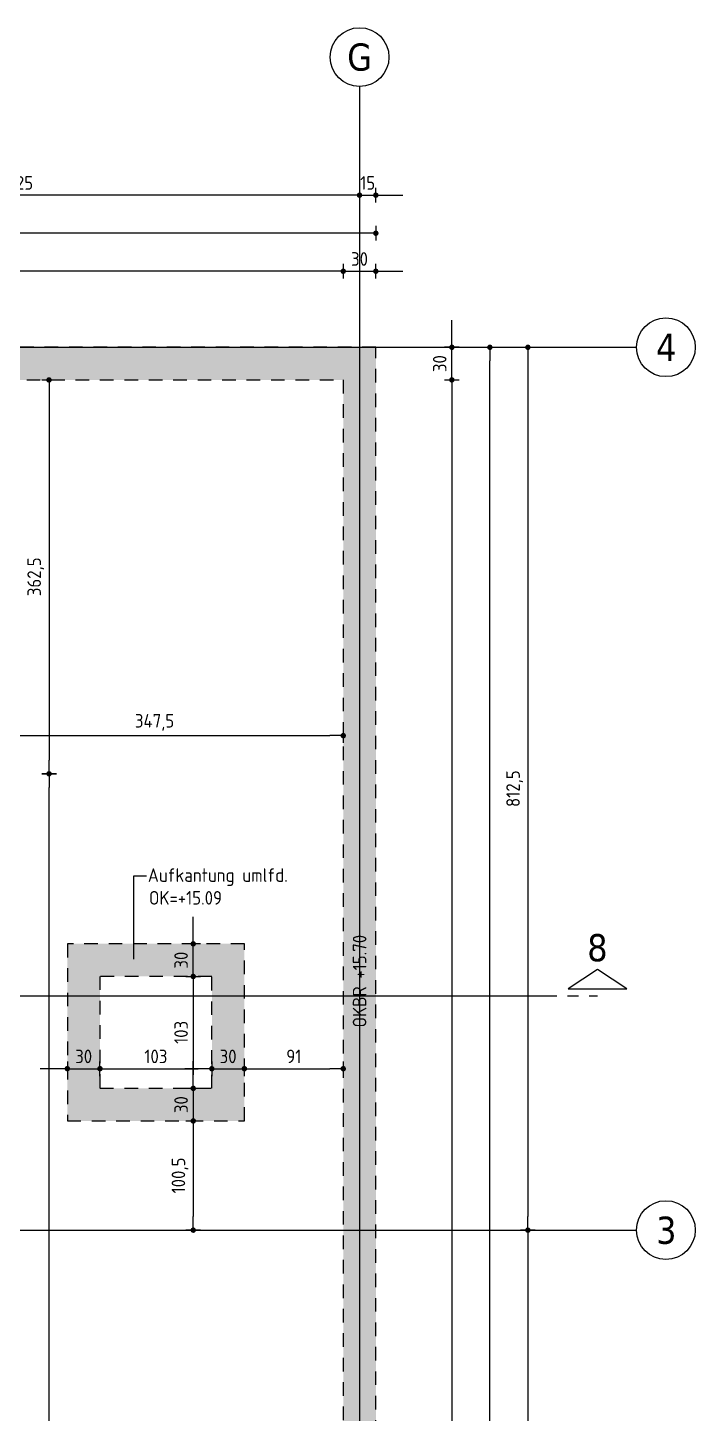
# Model space of a CAD drawing. Extents: x 22 to 185, y 12 to 71.
# Drawn here: x 59.29 to 65.44, y 50.28 to 63.03 of the extents above; entities that cross this region are included whole.
import ezdxf
from ezdxf.enums import TextEntityAlignment as Align

# ---------------------------------------------------------------- set-up
doc = ezdxf.new("R2010")
doc.units = 0
doc.header["$LTSCALE"] = 0.5
doc.header["$MEASUREMENT"] = 0
doc.header["$PDSIZE"] = 0.15
for name, pattern in [('AUSGEZOGEN', [1000.01, 1000, 0.01]), ('STRICHPUNKT2', [0.55, 0.25, -0.125, 0.05, -0.125]), ('VERDECKT', [0.375, 0.25, -0.125])]:
    doc.linetypes.add(name, pattern=pattern)
doc.layers.get('0').update_dxf_attribs({"linetype": 'CONTINUOUS'})
doc.layers.get('Defpoints').update_dxf_attribs({"linetype": 'CONTINUOUS'})
for name, color, linetype in [('ACHSEN', 7, 'CONTINUOUS'), ('grau_hell', 7, 'CONTINUOUS'), ('HILFE', 7, 'CONTINUOUS'), ('MASSE', 7, 'CONTINUOUS'), ('SCHNITTE', 7, 'CONTINUOUS'), ('SFP_Achsen', 7, 'CONTINUOUS'), ('TEXT', 7, 'CONTINUOUS'), ('VERDECKT', 7, 'CONTINUOUS')]:
    doc.layers.add(name, color=color, linetype=linetype)
doc.layers.add('NOPLOT', color=7, linetype='CONTINUOUS', plot=False)
doc.styles.add('HELV', font='tahoma.ttf')
doc.styles.add('TXT', font='isocp.shx')
doc.dimstyles.new('DOT_I', dxfattribs={"dimscale": 0.5, "dimtxt": 0.25, "dimasz": 0.25, "dimexe": 0.1, "dimexo": 0.3, "dimgap": 0.1, "dimtad": 1, "dimdec": 3, "dimzin": 3, "dimtxsty": 'TXT', "dimblk": 'DOT', "dimblk1": 'DOT', "dimblk2": 'DOT', "dimsah": 1, "dimcen": 0.1, "dimse1": 1, "dimse2": 1, "dimazin": 0, "dimtfac": 1, "dimtdec": 4, "dimtix": 1, "dimtmove": 2, "dimatfit": 3, "dimldrblk": 'DOT', "dimfxl": 0, "dimtvp": 1, "dimtolj": 1, "dimtzin": 0, "dimarcsym": 0})

# ---------------------------------------------------------------- blocks, each defined once
blk = doc.blocks.new('Brüstung DG')
at = {"color": 0, "linetype": 'ByBlock', "lineweight": -2}
blk.add_lwpolyline([(0.285, 20.285), (0.285, 20.285), (0.285, 20.285), (0.285, 20.95), (38.75, 20.95), (38.75, 0.3), (0.285, 0.3), (0.285, 3.925), (0.075, 3.925), (0.075, 0), (39.05, 0), (39.05, 21.25), (0.125, 21.25), (0.125, 20.285), (0.125, 20.285), (0.125, 20.285)], close=True, dxfattribs=at)
blk = doc.blocks.new('DOT')
at = {"layer": 'MASSE', "color": 7, "linetype": 'Continuous'}
for p, q in [((0, 0), (-1, 0)), ((0, 0.54), (0, -0.54))]:
    blk.add_line(p, q, dxfattribs=at)
at = {"layer": 'MASSE', "color": 7, "linetype": 'Continuous', "const_width": 0.2}
blk.add_lwpolyline([(-0.1, 0, 1), (0.1, 0, 1)], format="xyb", close=True, dxfattribs=at)
blk = doc.blocks.new('*D204')
at = {"layer": 'Defpoints', "color": 0, "linetype": 'AUSGEZOGEN', "transparency": 16777216}
for p in [(59.49, 56.168), (59.49, 56.168), (59.49, 42.768)]:
    blk.add_point(p, dxfattribs=at)
at = {"layer": 'MASSE', "color": 0, "linetype": 'AUSGEZOGEN', "lineweight": -2, "transparency": 16777216}
blk.add_line((59.49, 42.893), (59.49, 56.043), dxfattribs=at)
at = {"layer": 'MASSE', "color": 0, "linetype": 'AUSGEZOGEN', "lineweight": -2, "transparency": 16777216, "xscale": 0.125, "yscale": 0.125, "zscale": 0.125}
for p, rotation in [((59.49, 56.168), 90), ((59.49, 42.768), 270)]:
    blk.add_blockref('DOT', p, dxfattribs=dict(at, rotation=rotation))
at = {"layer": 'MASSE', "color": 0, "linetype": 'AUSGEZOGEN', "transparency": 16777216, "insert": (59.378, 49.468), "char_height": 0.125, "attachment_point": 5, "rotation": 90, "style": 'TXT'}
blk.add_mtext('\\A1;1340', dxfattribs=at)
blk = doc.blocks.new('*D205')
at = {"layer": 'Defpoints', "color": 0, "linetype": 'AUSGEZOGEN', "transparency": 16777216}
for p in [(63.899, 51.968), (63.899, 45.718), (63.899, 45.718)]:
    blk.add_point(p, dxfattribs=at)
at = {"layer": 'MASSE', "color": 0, "linetype": 'AUSGEZOGEN', "lineweight": -2, "transparency": 16777216}
blk.add_line((63.899, 51.843), (63.899, 45.843), dxfattribs=at)
at = {"layer": 'MASSE', "color": 0, "linetype": 'AUSGEZOGEN', "lineweight": -2, "transparency": 16777216, "xscale": 0.125, "yscale": 0.125, "zscale": 0.125}
for p, rotation in [((63.899, 51.968), 90), ((63.899, 45.718), 270)]:
    blk.add_blockref('DOT', p, dxfattribs=dict(at, rotation=rotation))
at = {"layer": 'MASSE', "color": 0, "linetype": 'AUSGEZOGEN', "transparency": 16777216, "insert": (63.787, 48.843), "char_height": 0.125, "attachment_point": 5, "rotation": 90, "style": 'TXT'}
blk.add_mtext('\\A1;625', dxfattribs=at)
blk = doc.blocks.new('*D267')
at = {"layer": 'Defpoints', "color": 0, "linetype": 'AUSGEZOGEN', "transparency": 16777216}
for p in [(63.899, 60.093), (63.899, 51.968), (63.899, 51.968)]:
    blk.add_point(p, dxfattribs=at)
at = {"layer": 'MASSE', "color": 0, "linetype": 'AUSGEZOGEN', "lineweight": -2, "transparency": 16777216}
blk.add_line((63.899, 59.968), (63.899, 52.093), dxfattribs=at)
at = {"layer": 'MASSE', "color": 0, "linetype": 'AUSGEZOGEN', "lineweight": -2, "transparency": 16777216, "xscale": 0.125, "yscale": 0.125, "zscale": 0.125}
for p, rotation in [((63.899, 60.093), 90), ((63.899, 51.968), 270)]:
    blk.add_blockref('DOT', p, dxfattribs=dict(at, rotation=rotation))
at = {"layer": 'MASSE', "color": 0, "linetype": 'AUSGEZOGEN', "transparency": 16777216, "insert": (63.777, 56.031), "char_height": 0.125, "attachment_point": 5, "rotation": 90, "style": 'TXT'}
blk.add_mtext('\\A1;812,5', dxfattribs=at)
blk = doc.blocks.new('*D269')
at = {"layer": 'Defpoints', "color": 0, "linetype": 'AUSGEZOGEN', "transparency": 16777216}
for p in [(56.099, 61.493), (56.099, 61.493), (62.349, 61.493)]:
    blk.add_point(p, dxfattribs=at)
at = {"layer": 'MASSE', "color": 0, "linetype": 'AUSGEZOGEN', "lineweight": -2, "transparency": 16777216}
blk.add_line((62.224, 61.493), (56.224, 61.493), dxfattribs=at)
at = {"layer": 'MASSE', "color": 0, "linetype": 'AUSGEZOGEN', "lineweight": -2, "transparency": 16777216, "xscale": 0.125, "yscale": 0.125, "zscale": 0.125, "rotation": 180}
blk.add_blockref('DOT', (56.099, 61.493), dxfattribs=at)
at = {"layer": 'MASSE', "color": 0, "linetype": 'AUSGEZOGEN', "lineweight": -2, "transparency": 16777216, "xscale": 0.125, "yscale": 0.125, "zscale": 0.125}
blk.add_blockref('DOT', (62.349, 61.493), dxfattribs=at)
at = {"layer": 'MASSE', "color": 0, "linetype": 'AUSGEZOGEN', "transparency": 16777216, "insert": (59.224, 61.606), "char_height": 0.125, "attachment_point": 5, "style": 'TXT'}
blk.add_mtext('\\A1;625', dxfattribs=at)
blk = doc.blocks.new('*D194')
at = {"layer": 'Defpoints', "color": 0, "linetype": 'AUSGEZOGEN', "transparency": 16777216}
for p in [(62.349, 61.493), (62.499, 61.493), (62.499, 61.493)]:
    blk.add_point(p, dxfattribs=at)
at = {"layer": 'MASSE', "color": 0, "linetype": 'AUSGEZOGEN', "lineweight": -2, "transparency": 16777216}
for p, q in [((62.224, 61.493), (62.099, 61.493)), ((62.349, 61.493), (62.499, 61.493)), ((62.624, 61.493), (62.749, 61.493))]:
    blk.add_line(p, q, dxfattribs=at)
at = {"layer": 'MASSE', "color": 0, "linetype": 'AUSGEZOGEN', "lineweight": -2, "transparency": 16777216, "xscale": 0.125, "yscale": 0.125, "zscale": 0.125}
blk.add_blockref('DOT', (62.349, 61.493), dxfattribs=at)
at = {"layer": 'MASSE', "color": 0, "linetype": 'AUSGEZOGEN', "lineweight": -2, "transparency": 16777216, "xscale": 0.125, "yscale": 0.125, "zscale": 0.125, "rotation": 180}
blk.add_blockref('DOT', (62.499, 61.493), dxfattribs=at)
at = {"layer": 'MASSE', "color": 0, "linetype": 'AUSGEZOGEN', "transparency": 16777216, "insert": (62.424, 61.606), "char_height": 0.125, "attachment_point": 5, "style": 'TXT'}
blk.add_mtext('\\A1;15', dxfattribs=at)
blk = doc.blocks.new('*D196')
at = {"layer": 'Defpoints', "color": 0, "linetype": 'AUSGEZOGEN', "transparency": 16777216}
for p in [(62.199, 60.793), (62.499, 60.793), (62.499, 60.793)]:
    blk.add_point(p, dxfattribs=at)
at = {"layer": 'MASSE', "color": 0, "linetype": 'AUSGEZOGEN', "lineweight": -2, "transparency": 16777216}
for p, q in [((62.074, 60.793), (61.949, 60.793)), ((62.199, 60.793), (62.499, 60.793)), ((62.624, 60.793), (62.749, 60.793))]:
    blk.add_line(p, q, dxfattribs=at)
at = {"layer": 'MASSE', "color": 0, "linetype": 'AUSGEZOGEN', "lineweight": -2, "transparency": 16777216, "xscale": 0.125, "yscale": 0.125, "zscale": 0.125}
blk.add_blockref('DOT', (62.199, 60.793), dxfattribs=at)
at = {"layer": 'MASSE', "color": 0, "linetype": 'AUSGEZOGEN', "lineweight": -2, "transparency": 16777216, "xscale": 0.125, "yscale": 0.125, "zscale": 0.125, "rotation": 180}
blk.add_blockref('DOT', (62.499, 60.793), dxfattribs=at)
at = {"layer": 'MASSE', "color": 0, "linetype": 'AUSGEZOGEN', "transparency": 16777216, "insert": (62.349, 60.906), "char_height": 0.125, "attachment_point": 5, "style": 'TXT'}
blk.add_mtext('\\A1;30', dxfattribs=at)
blk = doc.blocks.new('*D197')
at = {"layer": 'Defpoints', "color": 0, "linetype": 'AUSGEZOGEN', "transparency": 16777216}
for p in [(23.499, 61.143), (23.499, 61.143), (62.499, 61.143)]:
    blk.add_point(p, dxfattribs=at)
at = {"layer": 'MASSE', "color": 0, "linetype": 'AUSGEZOGEN', "lineweight": -2, "transparency": 16777216}
blk.add_line((62.374, 61.143), (23.624, 61.143), dxfattribs=at)
at = {"layer": 'MASSE', "color": 0, "linetype": 'AUSGEZOGEN', "lineweight": -2, "transparency": 16777216, "xscale": 0.125, "yscale": 0.125, "zscale": 0.125, "rotation": 180}
blk.add_blockref('DOT', (23.499, 61.143), dxfattribs=at)
at = {"layer": 'MASSE', "color": 0, "linetype": 'AUSGEZOGEN', "lineweight": -2, "transparency": 16777216, "xscale": 0.125, "yscale": 0.125, "zscale": 0.125}
blk.add_blockref('DOT', (62.499, 61.143), dxfattribs=at)
at = {"layer": 'MASSE', "color": 0, "linetype": 'AUSGEZOGEN', "transparency": 16777216, "insert": (43.209, 61.256), "char_height": 0.125, "attachment_point": 5, "style": 'TXT'}
blk.add_mtext('\\A1;3900', dxfattribs=at)
blk = doc.blocks.new('*D198')
at = {"layer": 'Defpoints', "color": 0, "linetype": 'AUSGEZOGEN', "transparency": 16777216}
for p in [(63.199, 60.093), (63.199, 60.093), (63.199, 59.793)]:
    blk.add_point(p, dxfattribs=at)
at = {"layer": 'MASSE', "color": 0, "linetype": 'AUSGEZOGEN', "lineweight": -2, "transparency": 16777216}
for p, q in [((63.199, 60.218), (63.199, 60.343)), ((63.199, 59.793), (63.199, 60.093)), ((63.199, 59.668), (63.199, 59.543))]:
    blk.add_line(p, q, dxfattribs=at)
at = {"layer": 'MASSE', "color": 0, "linetype": 'AUSGEZOGEN', "lineweight": -2, "transparency": 16777216, "xscale": 0.125, "yscale": 0.125, "zscale": 0.125}
for p, rotation in [((63.199, 60.093), 270), ((63.199, 59.793), 90)]:
    blk.add_blockref('DOT', p, dxfattribs=dict(at, rotation=rotation))
at = {"layer": 'MASSE', "color": 0, "linetype": 'AUSGEZOGEN', "transparency": 16777216, "insert": (63.087, 59.943), "char_height": 0.125, "attachment_point": 5, "rotation": 90, "style": 'TXT'}
blk.add_mtext('\\A1;30', dxfattribs=at)
blk = doc.blocks.new('*D199')
at = {"layer": 'Defpoints', "color": 0, "linetype": 'AUSGEZOGEN', "transparency": 16777216}
for p in [(63.199, 59.793), (63.199, 39.143), (63.199, 39.143)]:
    blk.add_point(p, dxfattribs=at)
at = {"layer": 'MASSE', "color": 0, "linetype": 'AUSGEZOGEN', "lineweight": -2, "transparency": 16777216}
blk.add_line((63.199, 59.668), (63.199, 39.268), dxfattribs=at)
at = {"layer": 'MASSE', "color": 0, "linetype": 'AUSGEZOGEN', "lineweight": -2, "transparency": 16777216, "xscale": 0.125, "yscale": 0.125, "zscale": 0.125}
for p, rotation in [((63.199, 59.793), 90), ((63.199, 39.143), 270)]:
    blk.add_blockref('DOT', p, dxfattribs=dict(at, rotation=rotation))
at = {"layer": 'MASSE', "color": 0, "linetype": 'AUSGEZOGEN', "transparency": 16777216, "insert": (63.087, 49.468), "char_height": 0.125, "attachment_point": 5, "rotation": 90, "style": 'TXT'}
blk.add_mtext('\\A1;2065', dxfattribs=at)
blk = doc.blocks.new('*D254')
at = {"layer": 'Defpoints', "color": 0, "linetype": 'AUSGEZOGEN', "transparency": 16777216}
for p in [(63.549, 60.093), (63.549, 60.093), (63.549, 38.843)]:
    blk.add_point(p, dxfattribs=at)
at = {"layer": 'MASSE', "color": 0, "linetype": 'AUSGEZOGEN', "lineweight": -2, "transparency": 16777216}
blk.add_line((63.549, 38.968), (63.549, 59.968), dxfattribs=at)
at = {"layer": 'MASSE', "color": 0, "linetype": 'AUSGEZOGEN', "lineweight": -2, "transparency": 16777216, "xscale": 0.125, "yscale": 0.125, "zscale": 0.125}
for p, rotation in [((63.549, 60.093), 90), ((63.549, 38.843), 270)]:
    blk.add_blockref('DOT', p, dxfattribs=dict(at, rotation=rotation))
at = {"layer": 'MASSE', "color": 0, "linetype": 'AUSGEZOGEN', "transparency": 16777216, "insert": (63.437, 49.468), "char_height": 0.125, "attachment_point": 5, "rotation": 90, "style": 'TXT'}
blk.add_mtext('\\A1;2125', dxfattribs=at)
blk = doc.blocks.new('*D261')
at = {"layer": 'Defpoints', "color": 0, "linetype": 'AUSGEZOGEN', "transparency": 16777216}
for p in [(58.724, 56.519), (62.199, 56.519), (62.199, 56.519)]:
    blk.add_point(p, dxfattribs=at)
at = {"layer": 'MASSE', "color": 0, "linetype": 'AUSGEZOGEN', "lineweight": -2, "transparency": 16777216}
blk.add_line((58.849, 56.519), (62.074, 56.519), dxfattribs=at)
at = {"layer": 'MASSE', "color": 0, "linetype": 'AUSGEZOGEN', "lineweight": -2, "transparency": 16777216, "xscale": 0.125, "yscale": 0.125, "zscale": 0.125, "rotation": 180}
blk.add_blockref('DOT', (58.724, 56.519), dxfattribs=at)
at = {"layer": 'MASSE', "color": 0, "linetype": 'AUSGEZOGEN', "lineweight": -2, "transparency": 16777216, "xscale": 0.125, "yscale": 0.125, "zscale": 0.125}
blk.add_blockref('DOT', (62.199, 56.519), dxfattribs=at)
at = {"layer": 'MASSE', "color": 0, "linetype": 'AUSGEZOGEN', "transparency": 16777216, "insert": (60.462, 56.641), "char_height": 0.125, "attachment_point": 5, "style": 'TXT'}
blk.add_mtext('\\A1;347,5', dxfattribs=at)
blk = doc.blocks.new('*D295')
at = {"layer": 'Defpoints', "color": 0, "linetype": 'AUSGEZOGEN', "transparency": 16777216}
for p in [(59.49, 59.793), (59.49, 56.168), (59.49, 56.168)]:
    blk.add_point(p, dxfattribs=at)
at = {"layer": 'MASSE', "color": 0, "linetype": 'AUSGEZOGEN', "lineweight": -2, "transparency": 16777216}
blk.add_line((59.49, 59.668), (59.49, 56.293), dxfattribs=at)
at = {"layer": 'MASSE', "color": 0, "linetype": 'AUSGEZOGEN', "lineweight": -2, "transparency": 16777216, "xscale": 0.125, "yscale": 0.125, "zscale": 0.125}
for p, rotation in [((59.49, 59.793), 90), ((59.49, 56.168), 270)]:
    blk.add_blockref('DOT', p, dxfattribs=dict(at, rotation=rotation))
at = {"layer": 'MASSE', "color": 0, "linetype": 'AUSGEZOGEN', "transparency": 16777216, "insert": (59.368, 57.981), "char_height": 0.125, "attachment_point": 5, "rotation": 90, "style": 'TXT'}
blk.add_mtext('\\A1;362,5', dxfattribs=at)
blk = doc.blocks.new('*D115')
at = {"layer": 'Defpoints', "color": 0, "linetype": 'AUSGEZOGEN', "transparency": 16777216}
for p in [(23.799, 60.793), (23.799, 60.793), (62.199, 60.793)]:
    blk.add_point(p, dxfattribs=at)
at = {"layer": 'MASSE', "color": 0, "linetype": 'AUSGEZOGEN', "lineweight": -2, "transparency": 16777216}
blk.add_line((62.074, 60.793), (23.924, 60.793), dxfattribs=at)
at = {"layer": 'MASSE', "color": 0, "linetype": 'AUSGEZOGEN', "lineweight": -2, "transparency": 16777216, "xscale": 0.125, "yscale": 0.125, "zscale": 0.125, "rotation": 180}
blk.add_blockref('DOT', (23.799, 60.793), dxfattribs=at)
at = {"layer": 'MASSE', "color": 0, "linetype": 'AUSGEZOGEN', "lineweight": -2, "transparency": 16777216, "xscale": 0.125, "yscale": 0.125, "zscale": 0.125}
blk.add_blockref('DOT', (62.199, 60.793), dxfattribs=at)
at = {"layer": 'MASSE', "color": 0, "linetype": 'AUSGEZOGEN', "transparency": 16777216, "insert": (42.999, 60.906), "char_height": 0.125, "attachment_point": 5, "style": 'TXT'}
blk.add_mtext('\\A1;3840', dxfattribs=at)
blk = doc.blocks.new('*D25')
at = {"layer": 'Defpoints', "color": 0, "linetype": 'AUSGEZOGEN', "transparency": 16777216}
for p in [(60.818, 54.603), (60.818, 54.603), (60.818, 54.303)]:
    blk.add_point(p, dxfattribs=at)
at = {"layer": 'MASSE', "color": 0, "linetype": 'AUSGEZOGEN', "lineweight": -2, "transparency": 16777216}
for p, q in [((60.818, 54.728), (60.818, 54.853)), ((60.818, 54.303), (60.818, 54.603)), ((60.818, 54.178), (60.818, 54.053))]:
    blk.add_line(p, q, dxfattribs=at)
at = {"layer": 'MASSE', "color": 0, "linetype": 'AUSGEZOGEN', "lineweight": -2, "transparency": 16777216, "xscale": 0.125, "yscale": 0.125, "zscale": 0.125}
for p, rotation in [((60.818, 54.603), 270), ((60.818, 54.303), 90)]:
    blk.add_blockref('DOT', p, dxfattribs=dict(at, rotation=rotation))
at = {"layer": 'MASSE', "color": 0, "linetype": 'AUSGEZOGEN', "transparency": 16777216, "insert": (60.706, 54.453), "char_height": 0.125, "attachment_point": 5, "rotation": 90, "style": 'TXT'}
blk.add_mtext('\\A1;30', dxfattribs=at)
blk = doc.blocks.new('*D26')
at = {"layer": 'Defpoints', "color": 0, "linetype": 'AUSGEZOGEN', "transparency": 16777216}
for p in [(60.818, 54.303), (60.818, 53.273), (60.818, 53.273)]:
    blk.add_point(p, dxfattribs=at)
at = {"layer": 'MASSE', "color": 0, "linetype": 'AUSGEZOGEN', "lineweight": -2, "transparency": 16777216}
blk.add_line((60.818, 54.178), (60.818, 53.398), dxfattribs=at)
at = {"layer": 'MASSE', "color": 0, "linetype": 'AUSGEZOGEN', "lineweight": -2, "transparency": 16777216, "xscale": 0.125, "yscale": 0.125, "zscale": 0.125}
for p, rotation in [((60.818, 54.303), 90), ((60.818, 53.273), 270)]:
    blk.add_blockref('DOT', p, dxfattribs=dict(at, rotation=rotation))
at = {"layer": 'MASSE', "color": 0, "linetype": 'AUSGEZOGEN', "transparency": 16777216, "insert": (60.706, 53.788), "char_height": 0.125, "attachment_point": 5, "rotation": 90, "style": 'TXT'}
blk.add_mtext('\\A1;103', dxfattribs=at)
blk = doc.blocks.new('*D27')
at = {"layer": 'Defpoints', "color": 0, "linetype": 'AUSGEZOGEN', "transparency": 16777216}
for p in [(60.818, 53.273), (60.818, 52.973), (60.818, 52.973)]:
    blk.add_point(p, dxfattribs=at)
at = {"layer": 'MASSE', "color": 0, "linetype": 'AUSGEZOGEN', "lineweight": -2, "transparency": 16777216}
for p, q in [((60.818, 53.398), (60.818, 53.523)), ((60.818, 53.273), (60.818, 52.973)), ((60.818, 52.848), (60.818, 52.723))]:
    blk.add_line(p, q, dxfattribs=at)
at = {"layer": 'MASSE', "color": 0, "linetype": 'AUSGEZOGEN', "lineweight": -2, "transparency": 16777216, "xscale": 0.125, "yscale": 0.125, "zscale": 0.125}
for p, rotation in [((60.818, 53.273), 270), ((60.818, 52.973), 90)]:
    blk.add_blockref('DOT', p, dxfattribs=dict(at, rotation=rotation))
at = {"layer": 'MASSE', "color": 0, "linetype": 'AUSGEZOGEN', "transparency": 16777216, "insert": (60.706, 53.123), "char_height": 0.125, "attachment_point": 5, "rotation": 90, "style": 'TXT'}
blk.add_mtext('\\A1;30', dxfattribs=at)
blk = doc.blocks.new('*D28')
at = {"layer": 'Defpoints', "color": 0, "linetype": 'AUSGEZOGEN', "transparency": 16777216}
for p in [(60.818, 52.973), (60.818, 51.968), (60.818, 51.968)]:
    blk.add_point(p, dxfattribs=at)
at = {"layer": 'MASSE', "color": 0, "linetype": 'AUSGEZOGEN', "lineweight": -2, "transparency": 16777216}
blk.add_line((60.818, 52.848), (60.818, 52.093), dxfattribs=at)
at = {"layer": 'MASSE', "color": 0, "linetype": 'AUSGEZOGEN', "lineweight": -2, "transparency": 16777216, "xscale": 0.125, "yscale": 0.125, "zscale": 0.125}
for p, rotation in [((60.818, 52.973), 90), ((60.818, 51.968), 270)]:
    blk.add_blockref('DOT', p, dxfattribs=dict(at, rotation=rotation))
at = {"layer": 'MASSE', "color": 0, "linetype": 'AUSGEZOGEN', "transparency": 16777216, "insert": (60.696, 52.471), "char_height": 0.125, "attachment_point": 5, "rotation": 90, "style": 'TXT'}
blk.add_mtext('\\A1;100,5', dxfattribs=at)
blk = doc.blocks.new('*D29')
at = {"layer": 'Defpoints', "color": 0, "linetype": 'AUSGEZOGEN', "transparency": 16777216}
for p in [(59.959, 53.454), (60.989, 53.454), (60.989, 53.454)]:
    blk.add_point(p, dxfattribs=at)
at = {"layer": 'MASSE', "color": 0, "linetype": 'AUSGEZOGEN', "lineweight": -2, "transparency": 16777216}
blk.add_line((60.084, 53.454), (60.864, 53.454), dxfattribs=at)
at = {"layer": 'MASSE', "color": 0, "linetype": 'AUSGEZOGEN', "lineweight": -2, "transparency": 16777216, "xscale": 0.125, "yscale": 0.125, "zscale": 0.125, "rotation": 180}
blk.add_blockref('DOT', (59.959, 53.454), dxfattribs=at)
at = {"layer": 'MASSE', "color": 0, "linetype": 'AUSGEZOGEN', "lineweight": -2, "transparency": 16777216, "xscale": 0.125, "yscale": 0.125, "zscale": 0.125}
blk.add_blockref('DOT', (60.989, 53.454), dxfattribs=at)
at = {"layer": 'MASSE', "color": 0, "linetype": 'AUSGEZOGEN', "transparency": 16777216, "insert": (60.474, 53.567), "char_height": 0.125, "attachment_point": 5, "style": 'TXT'}
blk.add_mtext('\\A1;103', dxfattribs=at)
blk = doc.blocks.new('*D30')
at = {"layer": 'Defpoints', "color": 0, "linetype": 'AUSGEZOGEN', "transparency": 16777216}
for p in [(60.989, 53.454), (61.289, 53.454), (61.289, 53.454)]:
    blk.add_point(p, dxfattribs=at)
at = {"layer": 'MASSE', "color": 0, "linetype": 'AUSGEZOGEN', "lineweight": -2, "transparency": 16777216}
for p, q in [((60.864, 53.454), (60.739, 53.454)), ((60.989, 53.454), (61.289, 53.454)), ((61.414, 53.454), (61.539, 53.454))]:
    blk.add_line(p, q, dxfattribs=at)
at = {"layer": 'MASSE', "color": 0, "linetype": 'AUSGEZOGEN', "lineweight": -2, "transparency": 16777216, "xscale": 0.125, "yscale": 0.125, "zscale": 0.125}
blk.add_blockref('DOT', (60.989, 53.454), dxfattribs=at)
at = {"layer": 'MASSE', "color": 0, "linetype": 'AUSGEZOGEN', "lineweight": -2, "transparency": 16777216, "xscale": 0.125, "yscale": 0.125, "zscale": 0.125, "rotation": 180}
blk.add_blockref('DOT', (61.289, 53.454), dxfattribs=at)
at = {"layer": 'MASSE', "color": 0, "linetype": 'AUSGEZOGEN', "transparency": 16777216, "insert": (61.139, 53.567), "char_height": 0.125, "attachment_point": 5, "style": 'TXT'}
blk.add_mtext('\\A1;30', dxfattribs=at)
blk = doc.blocks.new('*D31')
at = {"layer": 'Defpoints', "color": 0, "linetype": 'AUSGEZOGEN', "transparency": 16777216}
for p in [(61.289, 53.454), (62.199, 53.454), (62.199, 53.454)]:
    blk.add_point(p, dxfattribs=at)
at = {"layer": 'MASSE', "color": 0, "linetype": 'AUSGEZOGEN', "lineweight": -2, "transparency": 16777216}
blk.add_line((61.414, 53.454), (62.074, 53.454), dxfattribs=at)
at = {"layer": 'MASSE', "color": 0, "linetype": 'AUSGEZOGEN', "lineweight": -2, "transparency": 16777216, "xscale": 0.125, "yscale": 0.125, "zscale": 0.125, "rotation": 180}
blk.add_blockref('DOT', (61.289, 53.454), dxfattribs=at)
at = {"layer": 'MASSE', "color": 0, "linetype": 'AUSGEZOGEN', "lineweight": -2, "transparency": 16777216, "xscale": 0.125, "yscale": 0.125, "zscale": 0.125}
blk.add_blockref('DOT', (62.199, 53.454), dxfattribs=at)
at = {"layer": 'MASSE', "color": 0, "linetype": 'AUSGEZOGEN', "transparency": 16777216, "insert": (61.744, 53.567), "char_height": 0.125, "attachment_point": 5, "style": 'TXT'}
blk.add_mtext('\\A1;91', dxfattribs=at)
blk = doc.blocks.new('*D32')
at = {"layer": 'Defpoints', "color": 0, "linetype": 'AUSGEZOGEN', "transparency": 16777216}
for p in [(59.659, 53.454), (59.959, 53.454), (59.959, 53.454)]:
    blk.add_point(p, dxfattribs=at)
at = {"layer": 'MASSE', "color": 0, "linetype": 'AUSGEZOGEN', "lineweight": -2, "transparency": 16777216}
for p, q in [((59.534, 53.454), (59.409, 53.454)), ((59.659, 53.454), (59.959, 53.454)), ((60.084, 53.454), (60.209, 53.454))]:
    blk.add_line(p, q, dxfattribs=at)
at = {"layer": 'MASSE', "color": 0, "linetype": 'AUSGEZOGEN', "lineweight": -2, "transparency": 16777216, "xscale": 0.125, "yscale": 0.125, "zscale": 0.125}
blk.add_blockref('DOT', (59.659, 53.454), dxfattribs=at)
at = {"layer": 'MASSE', "color": 0, "linetype": 'AUSGEZOGEN', "lineweight": -2, "transparency": 16777216, "xscale": 0.125, "yscale": 0.125, "zscale": 0.125, "rotation": 180}
blk.add_blockref('DOT', (59.959, 53.454), dxfattribs=at)
at = {"layer": 'MASSE', "color": 0, "linetype": 'AUSGEZOGEN', "transparency": 16777216, "insert": (59.809, 53.567), "char_height": 0.125, "attachment_point": 5, "style": 'TXT'}
blk.add_mtext('\\A1;30', dxfattribs=at)
blk = doc.blocks.new('SCHN-1')
at = {"layer": 'SCHNITTE', "color": 5, "linetype": 'Continuous'}
blk.add_lwpolyline([(0.54, 0.125), (0, 0.485), (-0.54, 0.125)], close=True, dxfattribs=at)
at = {"layer": 'SCHNITTE', "color": 6, "linetype": 'Continuous', "style": 'HELV'}
blk.add_attdef('SCHN-1', text='', height=0.5, dxfattribs=at).set_placement((0, 0.635), align=Align.CENTER)

msp = doc.modelspace()

# ---------------------------------------------------------------- hatches: boundary and pattern name
at = {"layer": 'grau_hell'}
msp.add_hatch(color=9, dxfattribs=at).paths.add_polyline_path([(23.4994, 59.1285), (23.7994, 59.1285), (23.7994, 59.7935), (62.1994, 59.7935), (62.1994, 39.1435), (23.7994, 39.1435), (23.7994, 42.7685), (23.4494, 42.7685), (23.4494, 38.8435), (62.4994, 38.8435), (62.4994, 60.0935), (23.4994, 60.0935)])
h = msp.add_hatch(color=9, dxfattribs=at)
h.paths.add_polyline_path([(59.6594, 54.6035), (59.6594, 52.9735), (61.2894, 52.9735), (61.2894, 54.6035)])
h.paths.add_polyline_path([(59.9594, 54.3035), (59.9594, 53.2735), (60.9894, 53.2735), (60.9894, 54.3035)], flags=16)

# ---------------------------------------------------------------- linework, layer by layer
at = {"layer": 'ACHSEN', "color": 140, "linetype": 'AUSGEZOGEN'}
for p, q in [((62.3494, 62.4935), (62.3494, 36.7935)), ((21.7994, 60.0935), (64.8994, 60.0935)), ((21.7994, 51.9685), (64.8994, 51.9685))]:
    msp.add_line(p, q, dxfattribs=at)
at = {"layer": 'HILFE', "color": 102, "linetype": 'AUSGEZOGEN'}
for p, q in [((60.3867, 55.2248), (60.2673, 55.2248)), ((60.2673, 55.2248), (60.2673, 54.463))]:
    msp.add_line(p, q, dxfattribs=at)
at = {"layer": 'NOPLOT', "color": 191, "linetype": 'AUSGEZOGEN'}
msp.add_line((58.4058, 54.1252), (64.0391, 54.1252), dxfattribs=at)
at = {"layer": 'SCHNITTE', "color": 5, "linetype": 'STRICHPUNKT2'}
msp.add_line((64.0391, 54.1252), (64.5391, 54.1252), dxfattribs=at)
at = {"layer": 'SFP_Achsen', "color": 7, "linetype": 'AUSGEZOGEN'}
for centre in [(62.3494, 62.7639), (65.1698, 60.0935), (65.1698, 51.9685)]:
    msp.add_circle(centre, 0.2705, dxfattribs=at)
at = {"layer": 'VERDECKT', "color": 7, "linetype": 'VERDECKT'}
for p, q in [((59.6594, 54.6035), (59.6594, 52.9735)), ((61.2894, 54.6035), (59.6594, 54.6035)), ((61.2894, 52.9735), (61.2894, 54.6035)), ((60.9894, 54.3035), (59.9594, 54.3035)), ((59.9594, 54.3035), (59.9594, 53.2735)), ((60.9894, 53.2735), (60.9894, 54.3035)), ((59.9594, 53.2735), (60.9894, 53.2735)), ((59.6594, 52.9735), (61.2894, 52.9735))]:
    msp.add_line(p, q, dxfattribs=at)

# ---------------------------------------------------------------- block references
at = {"layer": 'SCHNITTE', "color": 5, "linetype": 'STRICHPUNKT2', "xscale": 0.5, "yscale": 0.5, "zscale": 0.5}
msp.add_blockref('SCHN-1', (64.5391, 54.1252), dxfattribs=at).add_auto_attribs({'SCHN-1': '8'})
at = {"layer": 'VERDECKT', "color": 7, "linetype": 'VERDECKT'}
msp.add_blockref('Brüstung DG', (23.4494, 38.8435), dxfattribs=at)

# ---------------------------------------------------------------- texts
at = {"layer": 'SFP_Achsen', "color": 6, "linetype": 'AUSGEZOGEN', "style": 'HELV'}
for s, p in [('G', (62.2353, 62.6396)), ('4', (65.0792, 59.9673)), ('3', (65.0792, 51.8423))]:
    msp.add_text(s, height=0.25, dxfattribs=at).set_placement(p)
at = {"layer": 'TEXT', "color": 7, "linetype": 'AUSGEZOGEN', "style": 'TXT'}
for s, p in [('Aufkantung umlfd.', (60.4002, 55.1733)), ('OK=+15.09', (60.4101, 54.9638))]:
    msp.add_text(s, height=0.125, dxfattribs=at).set_placement(p)
msp.add_text('OKBR +15.70', height=0.125, rotation=90, dxfattribs=at).set_placement((62.412, 53.8333))

# ---------------------------------------------------------------- dimensions: what is measured, and where the dimension line sits
at = {"layer": 'MASSE', "color": 7, "linetype": 'AUSGEZOGEN'}
for base, p1, p2, override, picture, middle in [((56.0994, 61.4935), (62.3494, 61.4935), (56.0994, 61.4935), {"dimdec": 0, "dimlfac": 100}, '*D269', (59.2244, 61.606)), ((62.4994, 61.4935), (62.3494, 61.4935), (62.4994, 61.4935), {"dimdec": 0, "dimlfac": 100}, '*D194', (62.4244, 61.606)), ((23.7994, 60.7935), (62.1994, 60.7935), (23.7994, 60.7935), {"dimdec": 0, "dimlfac": 100}, '*D115', (42.9994, 60.906)), ((62.4994, 60.7935), (62.1994, 60.7935), (62.4994, 60.7935), {"dimdec": 0, "dimlfac": 100}, '*D196', (62.3494, 60.906)), ((62.1994, 56.5192), (58.7244, 56.5192), (62.1994, 56.5192), {"dimdec": 1, "dimlfac": 100}, '*D261', (60.4619, 56.6411)), ((59.9594, 53.4545), (59.6594, 53.4545), (59.9594, 53.4545), {"dimdec": 0, "dimlfac": 100}, '*D32', (59.8094, 53.567)), ((60.9894, 53.4545), (59.9594, 53.4545), (60.9894, 53.4545), {"dimdec": 0, "dimlfac": 100}, '*D29', (60.4744, 53.567)), ((61.2894, 53.4545), (60.9894, 53.4545), (61.2894, 53.4545), {"dimdec": 0, "dimlfac": 100}, '*D30', (61.1394, 53.567)), ((62.1994, 53.4545), (61.2894, 53.4545), (62.1994, 53.4545), {"dimdec": 0, "dimlfac": 100}, '*D31', (61.7444, 53.567))]:
    dim = msp.add_linear_dim(base=base, p1=p1, p2=p2, dimstyle='DOT_I', override=override, dxfattribs=at)
    dim.commit()
    dim.dimension.update_dxf_attribs({"geometry": picture, "text_midpoint": middle})
dim = msp.add_linear_dim(base=(23.4994, 61.1435), p1=(62.4994, 61.1435), p2=(23.4994, 61.1435), dimstyle='DOT_I', override={"dimdec": 0, "dimlfac": 100}, dxfattribs=at)
dim.commit()
dim.dimension.update_dxf_attribs({"geometry": '*D197', "text_midpoint": (43.2091, 61.256), "dimtype": 160})
for base, p1, p2, override, picture, middle in [((63.1994, 60.0935), (63.1994, 59.7935), (63.1994, 60.0935), {"dimdec": 0, "dimlfac": 100}, '*D198', (63.0869, 59.9435)), ((63.5494, 60.0935), (63.5494, 38.8435), (63.5494, 60.0935), {"dimdec": 0, "dimlfac": 100}, '*D254', (63.4368, 49.4685)), ((63.8994, 51.9685), (63.8994, 60.0935), (63.8994, 51.9685), {"dimdec": 1, "dimlfac": 100}, '*D267', (63.7775, 56.031)), ((59.4901, 56.1685), (59.4901, 59.7935), (59.4901, 56.1685), {"dimdec": 1, "dimlfac": 100}, '*D295', (59.3682, 57.981)), ((63.1994, 39.1435), (63.1994, 59.7935), (63.1994, 39.1435), {"dimdec": 0, "dimlfac": 100}, '*D199', (63.0868, 49.4685)), ((59.4901, 56.1685), (59.4901, 42.7685), (59.4901, 56.1685), {"dimdec": 0, "dimlfac": 100}, '*D204', (59.3776, 49.4685)), ((60.8182, 54.6035), (60.8182, 54.3035), (60.8182, 54.6035), {"dimdec": 0, "dimlfac": 100}, '*D25', (60.7057, 54.4535)), ((60.8182, 53.2735), (60.8182, 54.3035), (60.8182, 53.2735), {"dimdec": 0, "dimlfac": 100}, '*D26', (60.7057, 53.7885)), ((60.8182, 52.9735), (60.8182, 53.2735), (60.8182, 52.9735), {"dimdec": 0, "dimlfac": 100}, '*D27', (60.7057, 53.1235)), ((60.8182, 51.9685), (60.8182, 52.9735), (60.8182, 51.9685), {"dimdec": 1, "dimlfac": 100}, '*D28', (60.6963, 52.471)), ((63.8994, 45.7185), (63.8994, 51.9685), (63.8994, 45.7185), {"dimdec": 0, "dimlfac": 100}, '*D205', (63.7868, 48.8435))]:
    dim = msp.add_linear_dim(base=base, p1=p1, p2=p2, angle=90, dimstyle='DOT_I', override=override, dxfattribs=at)
    dim.commit()
    dim.dimension.update_dxf_attribs({"geometry": picture, "text_midpoint": middle})

doc.saveas('drawing.dxf')
